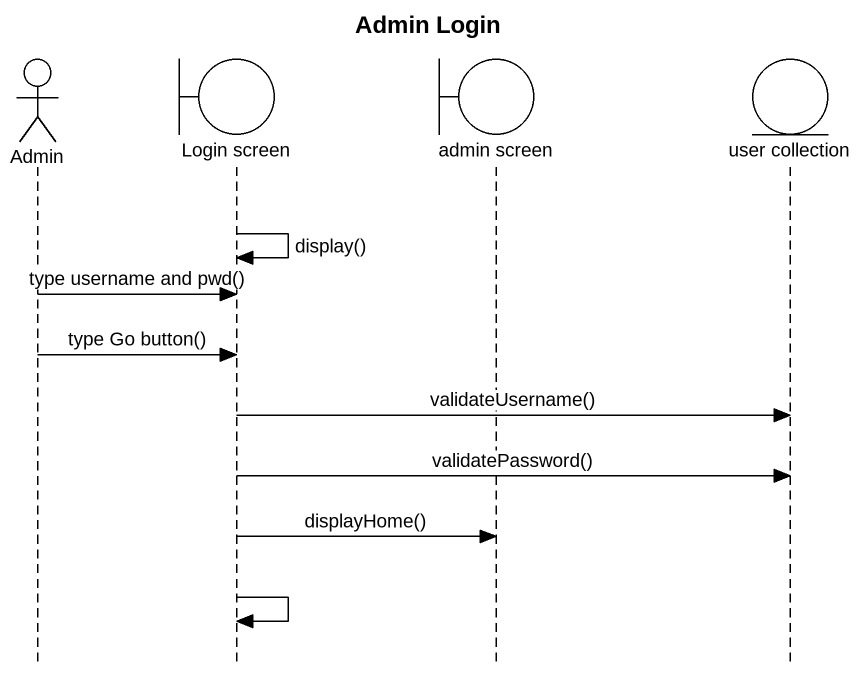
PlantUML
@startuml
title Admin Login
hide footbox
actor Admin
boundary "Login screen" as Login_screen
boundary "admin screen" as admin_screen
entity "user collection" as user_collection

Login_screen -> Login_screen : display()
Admin -> Login_screen : type username and pwd()
Admin -> Login_screen : type Go button()
Login_screen -> user_collection : validateUsername()
Login_screen -> user_collection : validatePassword()
Login_screen -> admin_screen : displayHome()
Login_screen -> Login_screen
@enduml
